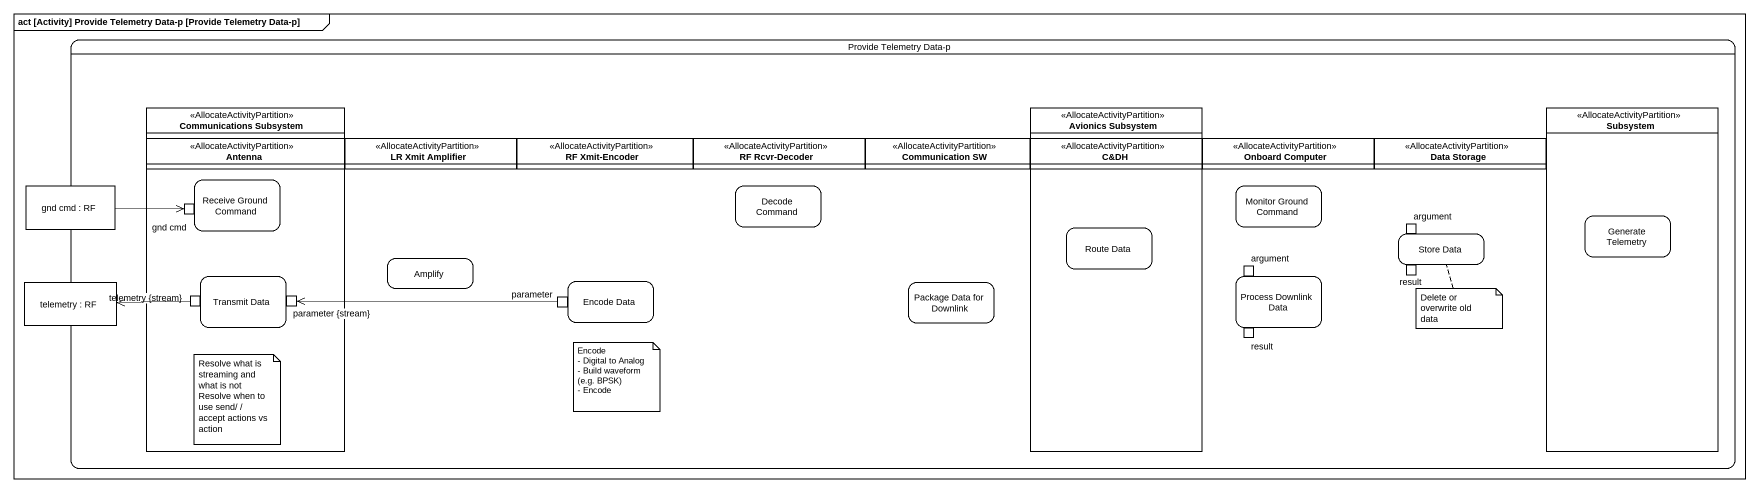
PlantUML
@startuml
mainframe act [Activity] Provide Telemetry Data-p [Provide Telemetry Data-p]
hide empty description
state "Provide Telemetry Data-p" as Provide_Telemetry_Data_p {
  state "Communications Subsystem" as Communications_Subsystem <<AllocateActivityPartition>> {
    state Antenna <<AllocateActivityPartition>>
    state "Receive Ground Command" as Receive_Ground_Command {
      state "gnd cmd" as gnd_cmd_2 <<inputPin>>
    }
    state "Transmit Data" as Transmit_Data {
      state "telemetry {stream}" as telemetry_stream <<outputPin>>
      state "parameter {stream}" as parameter_stream <<inputPin>>
    }
  }
  state "Avionics Subsystem" as Avionics_Subsystem <<AllocateActivityPartition>> {
    state "C&DH" as C_DH <<AllocateActivityPartition>>
    state "Route Data" as Route_Data
  }
  state Subsystem <<AllocateActivityPartition>> {
    state "Generate Telemetry" as Generate_Telemetry
  }
  state "LR Xmit Amplifier" as LR_Xmit_Amplifier <<AllocateActivityPartition>>
  state "RF Xmit-Encoder" as RF_Xmit_Encoder <<AllocateActivityPartition>>
  state "RF Rcvr-Decoder" as RF_Rcvr_Decoder <<AllocateActivityPartition>>
  state "Communication SW" as Communication_SW <<AllocateActivityPartition>>
  state "Onboard Computer" as Onboard_Computer <<AllocateActivityPartition>>
  state "Data Storage" as Data_Storage <<AllocateActivityPartition>>
  state "gnd cmd : RF" as gnd_cmd <<object>>
  state "Decode Command" as Decode_Command
  state "Monitor Ground Command" as Monitor_Ground_Command
  state "Store Data" as Store_Data {
    state argument <<inputPin>>
    state result <<outputPin>>
  }
  state "telemetry : RF" as telemetry <<object>>
  state Amplify
  state "Encode Data" as Encode_Data {
    state parameter <<outputPin>>
  }
  state "Package Data for Downlink" as Package_Data_for_Downlink
  state "Process Downlink Data" as Process_Downlink_Data {
    state "argument" as argument_2 <<inputPin>>
    state "result" as result_2 <<outputPin>>
  }
}
gnd_cmd -right-> gnd_cmd_2
telemetry_stream -left-> telemetry
parameter -left-> parameter_stream
note bottom of Store_Data : Delete or overwrite old data
note as N2
  Resolve what is streaming and what is not
  Resolve when to use send/ / accept actions vs action
end note
note as N3
  Encode
  - Digital to Analog
  - Build waveform (e.g. BPSK)
  - Encode
end note
@enduml
